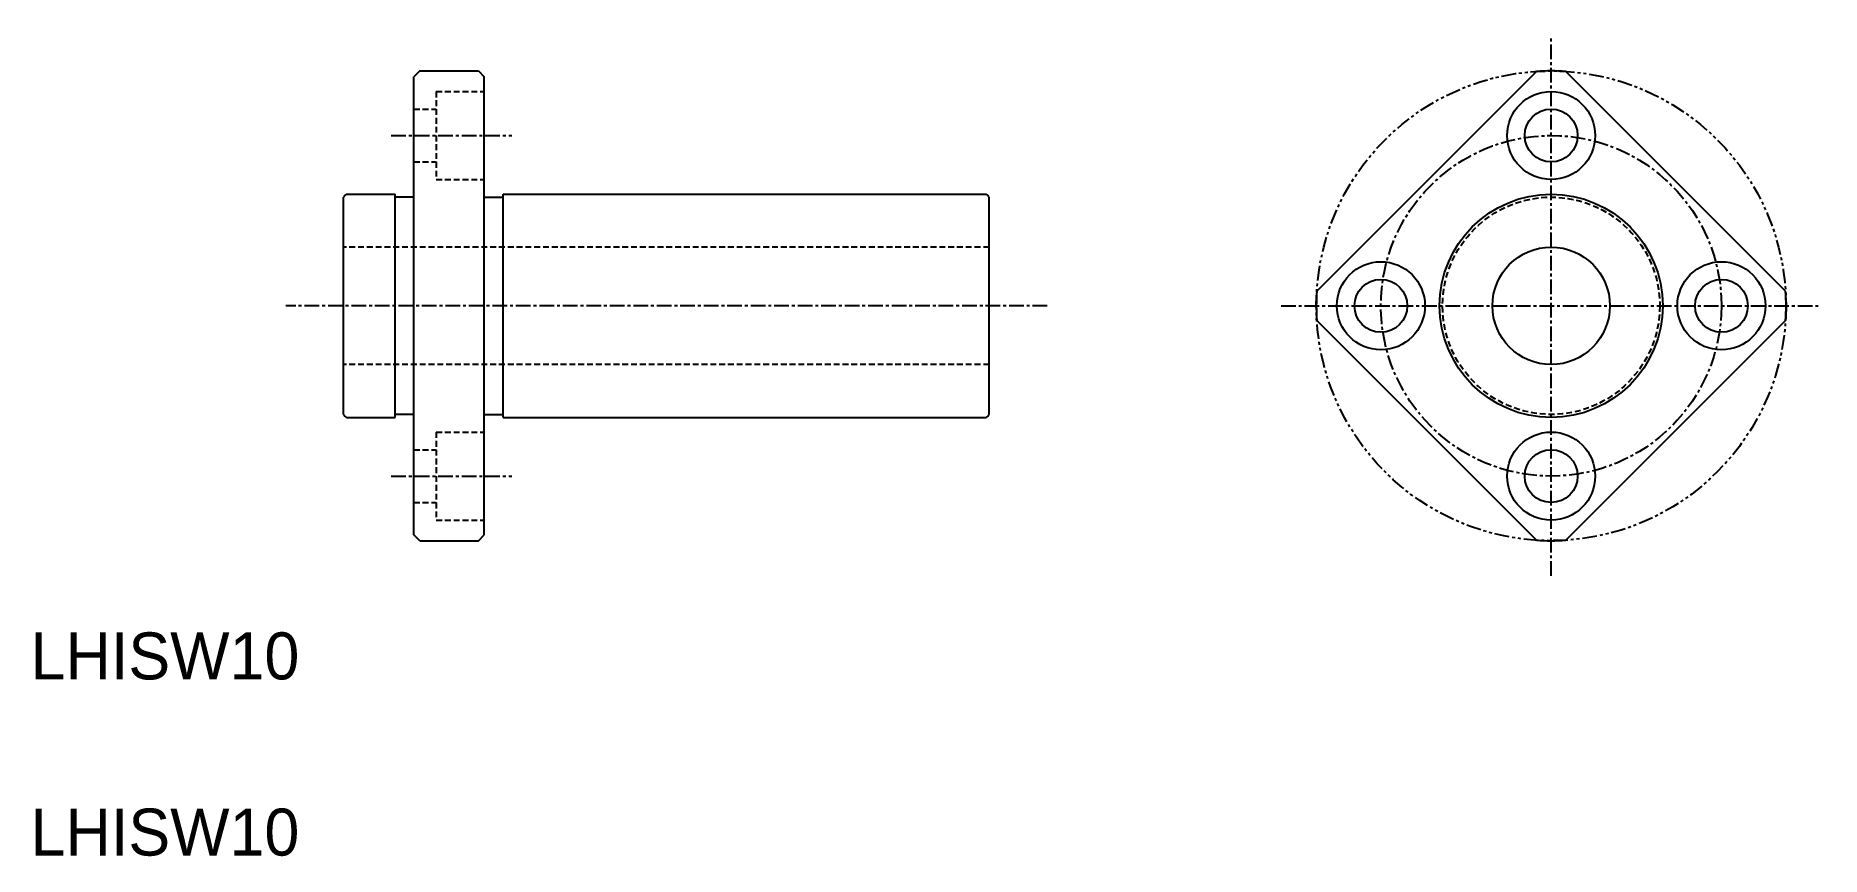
# Model space of a CAD drawing. Extents: x 222 to 374, y 155 to 225.
import ezdxf

# ---------------------------------------------------------------- set-up
doc = ezdxf.new("R2010")
doc.units = 0
for name, pattern in [('CENTER', [2, 1.25, -0.25, 0.25, -0.25]), ('DASHED', [0.75, 0.5, -0.25]), ('PHANTOM', [2.5, 1.25, -0.25, 0.25, -0.25, 0.25, -0.25])]:
    doc.linetypes.add(name, pattern=pattern)
doc.layers.get('0').update_dxf_attribs({"linetype": 'CONTINUOUS'})
doc.layers.add('CENTER', color=1, linetype='CENTER')

msp = doc.modelspace()

# ---------------------------------------------------------------- linework, layer by layer
at = {"color": 7, "linetype": 'CONTINUOUS'}
for p, q in [((254.45, 221.71), (253.95, 221.21)), ((253.95, 182.21), (253.95, 221.21)), ((254.45, 221.71), (259.45, 221.71)), ((259.45, 221.71), (259.95, 221.21)), ((259.95, 182.21), (259.95, 221.21)), ((349.55, 221.67), (330.84, 202.96)), ((370.76, 202.96), (352.05, 221.67)), ((247.95, 192.46), (247.95, 210.95)), ((248.2, 211.21), (252.35, 211.21)), ((252.35, 192.21), (252.35, 211.21)), ((253.95, 210.96), (252.35, 210.96)), ((259.95, 210.96), (261.55, 210.96)), ((261.55, 211.21), (302.7, 211.21)), ((261.55, 192.21), (261.55, 211.21)), ((302.95, 192.46), (302.95, 210.95)), ((349.55, 181.75), (330.84, 200.45)), ((370.76, 200.45), (352.05, 181.75)), ((248.2, 192.21), (252.35, 192.21)), ((253.95, 192.46), (252.35, 192.46)), ((259.95, 192.46), (261.55, 192.46)), ((261.55, 192.21), (302.7, 192.21)), ((254.45, 181.71), (253.95, 182.21)), ((254.45, 181.71), (259.45, 181.71)), ((259.45, 181.71), (259.95, 182.21))]:
    msp.add_line(p, q, dxfattribs=at)
at = {"color": 3, "linetype": 'DASHED'}
for p, q in [((255.85, 219.96), (255.85, 212.46)), ((255.85, 219.96), (259.95, 219.96)), ((253.95, 218.46), (255.85, 218.46)), ((253.95, 213.96), (255.85, 213.96)), ((255.85, 212.46), (259.95, 212.46)), ((302.95, 206.71), (247.95, 206.71)), ((302.95, 196.71), (247.95, 196.71)), ((255.85, 190.96), (259.95, 190.96)), ((255.85, 190.96), (255.85, 183.46)), ((253.95, 189.46), (255.85, 189.46)), ((253.95, 184.96), (255.85, 184.96)), ((255.85, 183.46), (259.95, 183.46))]:
    msp.add_line(p, q, dxfattribs=at)
at = {"color": 3, "linetype": 'PHANTOM'}
msp.add_circle((350.8, 201.71), 20, dxfattribs=at)
at = {"color": 7, "linetype": 'CONTINUOUS'}
for centre, radius in [((350.8, 216.21), 3.75), ((350.8, 216.21), 2.25), ((350.8, 201.71), 9.5), ((336.3, 201.71), 3.75), ((350.8, 201.71), 5), ((365.3, 201.71), 3.75), ((336.3, 201.71), 2.25), ((365.3, 201.71), 2.25), ((350.8, 187.21), 3.75), ((350.8, 187.21), 2.25)]:
    msp.add_circle(centre, radius, dxfattribs=at)
at = {"color": 3, "linetype": 'DASHED'}
msp.add_circle((350.8, 201.71), 9.25, dxfattribs=at)
at = {"color": 7, "linetype": 'CONTINUOUS'}
for centre, radius, start, end in [((350.8, 201.71), 20, 86.4096, 93.5904), ((248.7, 210.46), 0.9, 123.5573, 146.4427), ((302.2, 210.46), 0.9, 33.5573, 56.4427), ((350.8, 201.71), 20, 176.4096, 183.5904), ((350.8, 201.71), 20, 356.4096, 3.5904), ((248.7, 192.96), 0.9, 213.5573, 236.4427), ((302.2, 192.96), 0.9, 303.5573, 326.4427), ((350.8, 201.71), 20, 266.4096, 273.5904)]:
    msp.add_arc(centre, radius, start, end, dxfattribs=at)
at = {"layer": 'CENTER', "color": 1, "linetype": 'CENTER'}
for p, q in [((350.8, 178.71), (350.8, 224.71)), ((252.03, 216.21), (262.3, 216.21)), ((307.89, 201.71), (243.05, 201.71)), ((327.8, 201.71), (373.8, 201.71)), ((252.03, 187.21), (262.3, 187.21))]:
    msp.add_line(p, q, dxfattribs=at)
msp.add_circle((350.8, 201.71), 14.5, dxfattribs=at)

# ---------------------------------------------------------------- texts
at = {"color": 7, "linetype": 'CONTINUOUS'}
for p in [(221.31, 169.9), (221.31, 154.9)]:
    msp.add_text('LHISW10', height=4, dxfattribs=at).set_placement(p)

doc.saveas('drawing.dxf')
